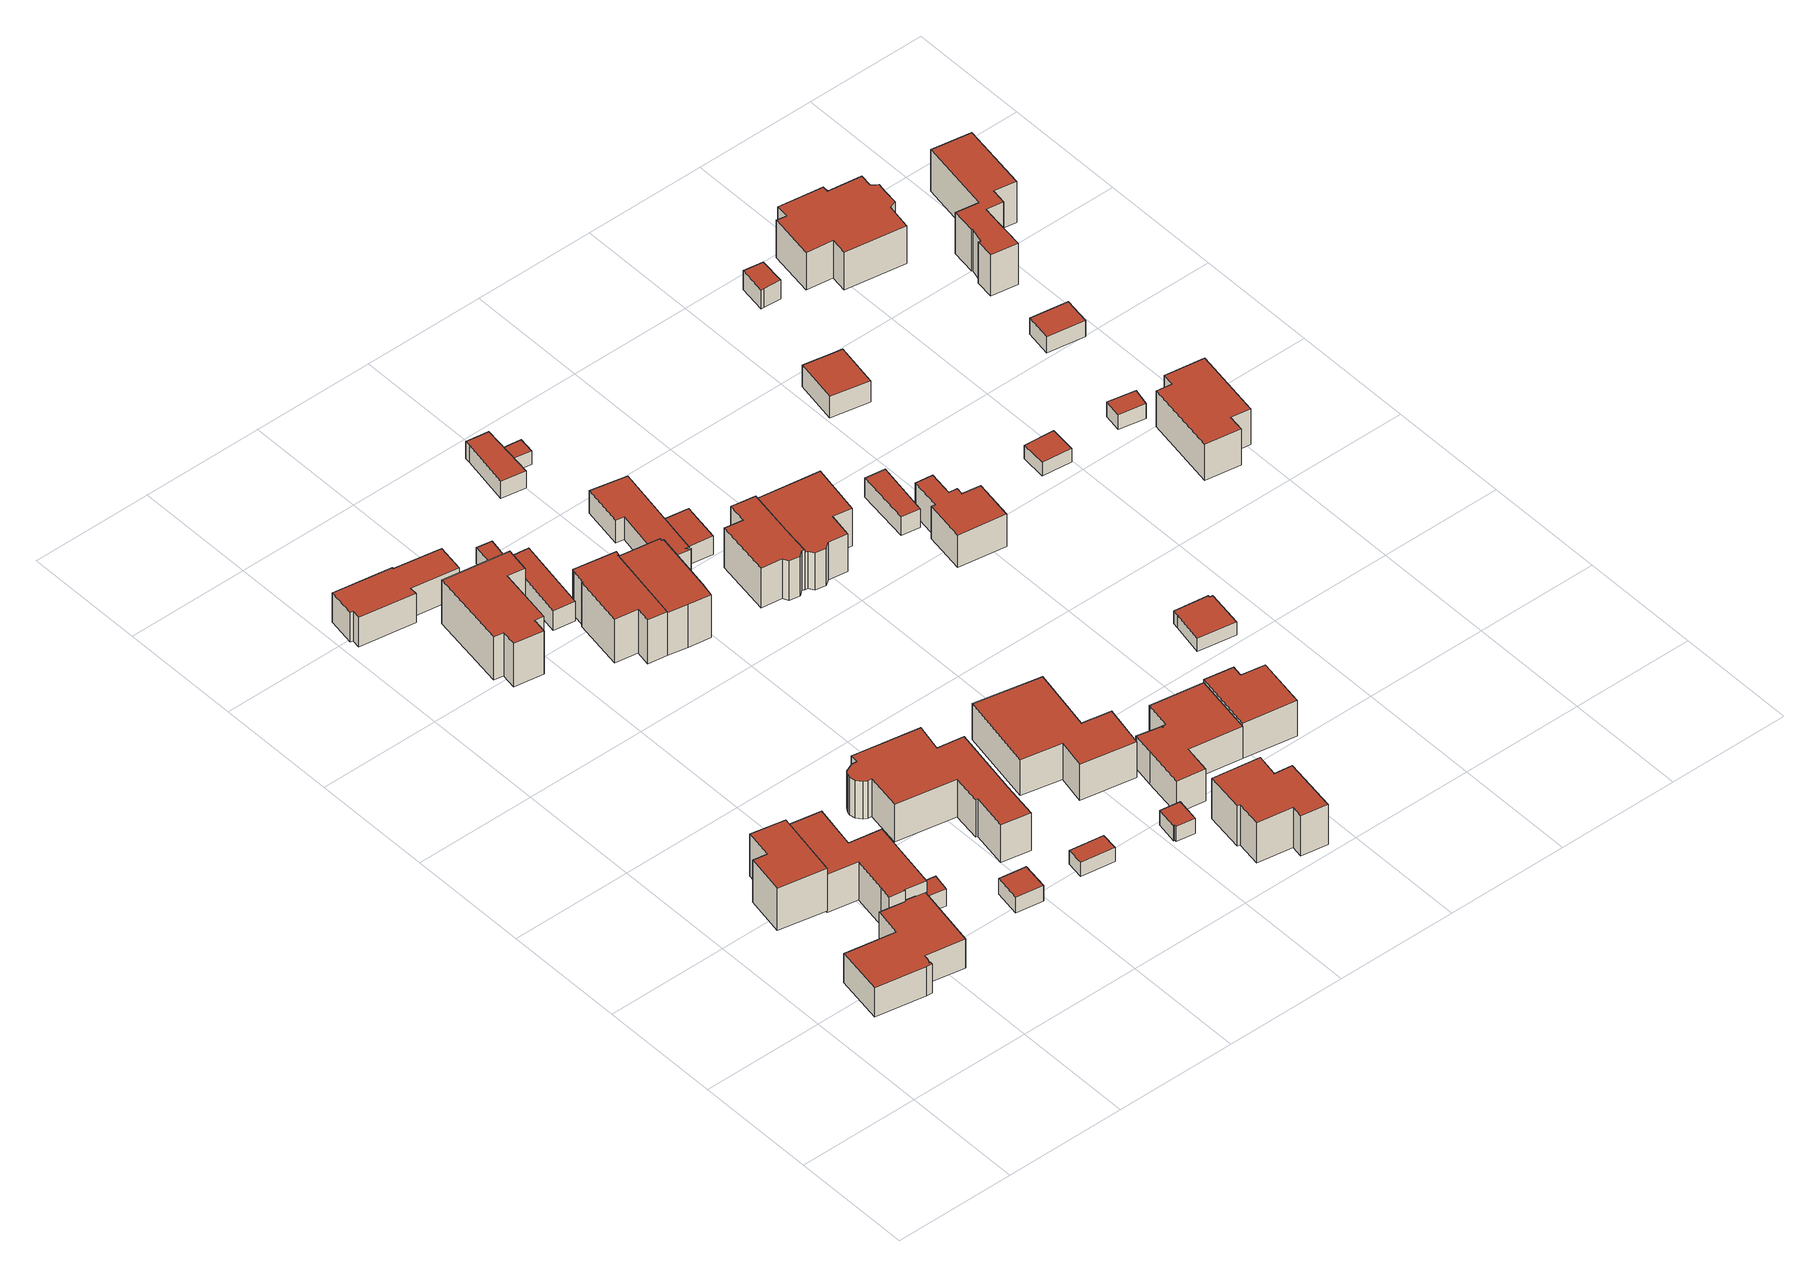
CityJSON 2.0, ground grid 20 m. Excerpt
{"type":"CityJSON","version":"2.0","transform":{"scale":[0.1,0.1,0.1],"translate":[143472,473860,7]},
"CityObjects":{
"building1":{"type":"Building","attributes":{"b3_dak_type":"multiple horizontal","b3_h_dak_50p":12.82,"b3_h_dak_70p":13.51,"b3_h_dak_max":14.32,"b3_h_dak_min":8.77,"b3_h_maaiveld":8.14,"b3_kas_warenhuis":false,"b3_mutatie_ahn3_ahn4":false,"b3_reconstructie_onvolledig":false,"b3_rmse_lod12":1.6,"b3_rmse_lod13":1.6,"b3_rmse_lod22":0.228,"b3_val3dity_lod12":"[]","b3_val3dity_lod13":"[]","b3_val3dity_lod22":"[]","b3_volume_lod12":803.07,"b3_volume_lod13":803.07,"b3_volume_lod22":656.37,"geconstateerd":false,"oorspronkelijkbouwjaar":1969,"status":"Pand in gebruik"},"children":["building1-1"]},
"building1-1":{"type":"BuildingPart","parents":["building1"],"geometry":[{"type":"Solid","lod":"1.2","boundaries":[[[[0,1,2,3,4,5,6,7,8,9,10,11,12,13]],[[14,4,3,15]],[[16,2,1,17]],[[18,11,10,19]],[[20,7,6,21]],[[22,8,7,20]],[[15,3,2,16]],[[23,12,11,18]],[[24,13,12,23]],[[25,9,8,22]],[[19,10,9,25]],[[21,6,5,26]],[[26,5,4,14]],[[27,0,13,24]],[[17,1,0,27]],[[17,27,24,23,18,19,25,22,20,21,26,14,15,16]]]],"semantics":{"surfaces":[{"type":"GroundSurface"},{"type":"WallSurface","on_footprint_edge":true},{"type":"RoofSurface"}],"values":[[0,1,1,1,1,1,1,1,1,1,1,1,1,1,1,2]]}}]},
"building2":{"type":"Building","attributes":{"b3_dak_type":"slanted","b3_h_dak_50p":15.53,"b3_h_dak_70p":16.61,"b3_h_dak_max":18.8,"b3_h_dak_min":12.39,"b3_h_maaiveld":8.66,"b3_kas_warenhuis":false,"b3_mutatie_ahn3_ahn4":false,"b3_reconstructie_onvolledig":false,"b3_rmse_lod12":1.84,"b3_rmse_lod13":1.84,"b3_rmse_lod22":0.173,"b3_val3dity_lod12":"[]","b3_val3dity_lod13":"[]","b3_val3dity_lod22":"[]","b3_volume_lod12":628.28,"b3_volume_lod13":628.28,"b3_volume_lod22":550.49,"geconstateerd":false,"oorspronkelijkbouwjaar":1937,"status":"Pand in gebruik"},"children":["building2-1"]},
"building2-1":{"type":"BuildingPart","parents":["building2"],"geometry":[{"type":"Solid","lod":"1.2","boundaries":[[[[28,29,30,31,32,33]],[[34,33,32,35]],[[35,32,31,36]],[[36,31,30,37]],[[37,30,29,38]],[[39,28,33,34]],[[38,29,28,39]],[[38,39,34,35,36,37]]]],"semantics":{"surfaces":[{"type":"GroundSurface"},{"type":"WallSurface","on_footprint_edge":true},{"type":"RoofSurface"}],"values":[[0,1,1,1,1,1,1,2]]}}]},
"building3":{"type":"Building","attributes":{"b3_dak_type":"slanted","b3_h_dak_50p":13.74,"b3_h_dak_70p":15.42,"b3_h_dak_max":19.21,"b3_h_dak_min":11.41,"b3_h_maaiveld":8.44,"b3_kas_warenhuis":false,"b3_mutatie_ahn3_ahn4":false,"b3_reconstructie_onvolledig":false,"b3_rmse_lod12":2.49,"b3_rmse_lod13":1.43,"b3_rmse_lod22":0.115,"b3_val3dity_lod12":"[]","b3_val3dity_lod13":"[]","b3_val3dity_lod22":"[]","b3_volume_lod12":946.87,"b3_volume_lod13":902.73,"b3_volume_lod22":785.86,"geconstateerd":false,"oorspronkelijkbouwjaar":1937,"status":"Pand in gebruik"},"children":["building3-1"]},
"building3-1":{"type":"BuildingPart","parents":["building3"],"geometry":[{"type":"Solid","lod":"1.2","boundaries":[[[[40,41,42,43,44,45,46,47,48,49,50]],[[51,41,40,52]],[[52,40,50,53]],[[53,50,49,54]],[[54,49,48,55]],[[56,42,41,51]],[[55,48,47,57]],[[57,47,46,58]],[[58,46,45,59]],[[59,45,44,60]],[[60,44,43,61]],[[61,43,42,56]],[[61,56,51,52,53,54,55,57,58,59,60]]]],"semantics":{"surfaces":[{"type":"GroundSurface"},{"type":"WallSurface","on_footprint_edge":true},{"type":"RoofSurface"}],"values":[[0,1,1,1,1,1,1,1,1,1,1,1,2]]}}]},
"building4":{"type":"Building","attributes":{"b3_dak_type":"slanted","b3_h_dak_50p":11.28,"b3_h_dak_70p":11.61,"b3_h_dak_max":12.33,"b3_h_dak_min":10.48,"b3_h_maaiveld":8.38,"b3_kas_warenhuis":false,"b3_mutatie_ahn3_ahn4":false,"b3_reconstructie_onvolledig":false,"b3_rmse_lod12":0.538,"b3_rmse_lod13":0.538,"b3_rmse_lod22":0.188,"b3_val3dity_lod12":"[]","b3_val3dity_lod13":"[]","b3_val3dity_lod22":"[]","b3_volume_lod12":31.81,"b3_volume_lod13":31.81,"b3_volume_lod22":28.37,"geconstateerd":false,"oorspronkelijkbouwjaar":1990,"status":"Pand in gebruik"},"children":["building4-1"]},
"building4-1":{"type":"BuildingPart","parents":["building4"],"geometry":[{"type":"Solid","lod":"1.2","boundaries":[[[[62,63,64,65]],[[66,62,65,67]],[[67,65,64,68]],[[68,64,63,69]],[[69,63,62,66]],[[69,66,67,68]]]],"semantics":{"surfaces":[{"type":"GroundSurface"},{"type":"WallSurface","on_footprint_edge":true},{"type":"RoofSurface"}],"values":[[0,1,1,1,1,2]]}}]},
"building5":{"type":"Building","attributes":{"b3_dak_type":"multiple horizontal","b3_h_dak_50p":10.97,"b3_h_dak_70p":10.99,"b3_h_dak_max":11.17,"b3_h_dak_min":10.78,"b3_h_maaiveld":8.07,"b3_kas_warenhuis":false,"b3_mutatie_ahn3_ahn4":false,"b3_reconstructie_onvolledig":false,"b3_rmse_lod12":0.0473,"b3_rmse_lod13":0.0473,"b3_rmse_lod22":0.0439,"b3_val3dity_lod12":"[]","b3_val3dity_lod13":"[]","b3_val3dity_lod22":"[]","b3_volume_lod12":57.44,"b3_volume_lod13":57.44,"b3_volume_lod22":57.14,"geconstateerd":false,"oorspronkelijkbouwjaar":1971,"status":"Pand in gebruik"},"children":["building5-1"]},
"building5-1":{"type":"BuildingPart","parents":["building5"],"geometry":[{"type":"Solid","lod":"1.2","boundaries":[[[[70,71,72,73]],[[74,72,71,75]],[[76,73,72,74]],[[77,70,73,76]],[[75,71,70,77]],[[75,77,76,74]]]],"semantics":{"surfaces":[{"type":"GroundSurface"},{"type":"WallSurface","on_footprint_edge":true},{"type":"RoofSurface"}],"values":[[0,1,1,1,1,2]]}}]},
"building6":{"type":"Building","attributes":{"b3_dak_type":"slanted","b3_h_dak_50p":13.4,"b3_h_dak_70p":13.96,"b3_h_dak_max":14.74,"b3_h_dak_min":10.37,"b3_h_maaiveld":8.55,"b3_kas_warenhuis":false,"b3_mutatie_ahn3_ahn4":false,"b3_reconstructie_onvolledig":false,"b3_rmse_lod12":1.44,"b3_rmse_lod13":1.44,"b3_rmse_lod22":0.194,"b3_val3dity_lod12":"[]","b3_val3dity_lod13":"[]","b3_val3dity_lod22":"[]","b3_volume_lod12":515.26,"b3_volume_lod13":515.26,"b3_volume_lod22":432.24,"geconstateerd":false,"oorspronkelijkbouwjaar":2014,"status":"Pand in gebruik"},"children":["building6-1"]},
"building6-1":{"type":"BuildingPart","parents":["building6"],"geometry":[{"type":"Solid","lod":"1.2","boundaries":[[[[78,79,80,81,82,83,84,85,86,87]],[[88,85,84,89]],[[89,84,83,90]],[[91,86,85,88]],[[90,83,82,92]],[[92,82,81,93]],[[94,79,78,95]],[[96,80,79,94]],[[93,81,80,96]],[[95,78,87,97]],[[97,87,86,91]],[[97,91,88,89,90,92,93,96,94,95]]]],"semantics":{"surfaces":[{"type":"GroundSurface"},{"type":"WallSurface","on_footprint_edge":true},{"type":"RoofSurface"}],"values":[[0,1,1,1,1,1,1,1,1,1,1,2]]}}]},
"building7":{"type":"Building","attributes":{"b3_dak_type":"slanted","b3_h_dak_50p":15.42,"b3_h_dak_70p":16.75,"b3_h_dak_max":18.65,"b3_h_dak_min":11.46,"b3_h_maaiveld":8.58,"b3_kas_warenhuis":false,"b3_mutatie_ahn3_ahn4":false,"b3_reconstructie_onvolledig":false,"b3_rmse_lod12":2.36,"b3_rmse_lod13":2.09,"b3_rmse_lod22":0.197,"b3_val3dity_lod12":"[]","b3_val3dity_lod13":"[]","b3_val3dity_lod22":"[]","b3_volume_lod12":1085.99,"b3_volume_lod13":1043.24,"b3_volume_lod22":900.09,"geconstateerd":false,"oorspronkelijkbouwjaar":1930,"status":"Pand in gebruik"},"children":["building7-1"]},
"building7-1":{"type":"BuildingPart","parents":["building7"],"geometry":[{"type":"Solid","lod":"1.2","boundaries":[[[[98,99,100,101,102,103,104,105,106,107]],[[108,99,98,109]],[[109,98,107,110]],[[111,105,104,112]],[[113,106,105,111]],[[114,100,99,108]],[[110,107,106,113]],[[115,102,101,116]],[[117,103,102,115]],[[112,104,103,117]],[[116,101,100,114]],[[116,114,108,109,110,113,111,112,117,115]]]],"semantics":{"surfaces":[{"type":"GroundSurface"},{"type":"WallSurface","on_footprint_edge":true},{"type":"RoofSurface"}],"values":[[0,1,1,1,1,1,1,1,1,1,1,2]]}}]},
"building8":{"type":"Building","attributes":{"b3_dak_type":"slanted","b3_h_dak_50p":13.98,"b3_h_dak_70p":14.89,"b3_h_dak_max":17.53,"b3_h_dak_min":10.87,"b3_h_maaiveld":7.87,"b3_kas_warenhuis":false,"b3_mutatie_ahn3_ahn4":false,"b3_reconstructie_onvolledig":false,"b3_rmse_lod12":2.2,"b3_rmse_lod13":1.43,"b3_rmse_lod22":0.225,"b3_val3dity_lod12":"[]","b3_val3dity_lod13":"[]","b3_val3dity_lod22":"[]","b3_volume_lod12":1528.8,"b3_volume_lod13":1420.58,"b3_volume_lod22":1273.2,"geconstateerd":false,"oorspronkelijkbouwjaar":1990,"status":"Pand in gebruik"},"children":["building8-1"]},
"building8-1":{"type":"BuildingPart","parents":["building8"],"geometry":[{"type":"Solid","lod":"1.2","boundaries":[[[[118,119,120,121,122,123,124,125,126,127,128,129,130,131,132,133,134,135,136,137,138]],[[139,126,125,140]],[[141,133,132,142]],[[143,134,133,141]],[[144,130,129,145]],[[142,132,131,146]],[[146,131,130,144]],[[147,128,127,148]],[[145,129,128,147]],[[148,127,126,139]],[[149,124,123,150]],[[150,123,122,151]],[[140,125,124,149]],[[151,122,121,152]],[[152,121,120,153]],[[154,119,118,155]],[[155,118,138,156]],[[153,120,119,154]],[[157,136,135,158]],[[159,137,136,157]],[[156,138,137,159]],[[158,135,134,143]],[[158,143,141,142,146,144,145,147,148,139,140,149,150,151,152,153,154,155,156,159,157]]]],"semantics":{"surfaces":[{"type":"GroundSurface"},{"type":"WallSurface","on_footprint_edge":true},{"type":"RoofSurface"}],"values":[[0,1,1,1,1,1,1,1,1,1,1,1,1,1,1,1,1,1,1,1,1,1,2]]}}]},
"building9":{"type":"Building","attributes":{"b3_dak_type":"slanted","b3_h_dak_50p":10.36,"b3_h_dak_70p":10.38,"b3_h_dak_max":10.46,"b3_h_dak_min":9.33,"b3_h_maaiveld":7.81,"b3_kas_warenhuis":false,"b3_mutatie_ahn3_ahn4":false,"b3_reconstructie_onvolledig":false,"b3_rmse_lod12":0.125,"b3_rmse_lod13":0.125,"b3_rmse_lod22":0.119,"b3_val3dity_lod12":"[]","b3_val3dity_lod13":"[]","b3_val3dity_lod22":"[]","b3_volume_lod12":42.01,"b3_volume_lod13":42.01,"b3_volume_lod22":41.82,"geconstateerd":false,"oorspronkelijkbouwjaar":1930,"status":"Pand in gebruik"},"children":["building9-1"]},
"building9-1":{"type":"BuildingPart","parents":["building9"],"geometry":[{"type":"Solid","lod":"1.2","boundaries":[[[[160,161,162,163]],[[164,162,161,165]],[[166,163,162,164]],[[167,160,163,166]],[[165,161,160,167]],[[165,167,166,164]]]],"semantics":{"surfaces":[{"type":"GroundSurface"},{"type":"WallSurface","on_footprint_edge":true},{"type":"RoofSurface"}],"values":[[0,1,1,1,1,2]]}}]},
"building10":{"type":"Building","attributes":{"b3_dak_type":"slanted","b3_h_dak_50p":11.73,"b3_h_dak_70p":12.17,"b3_h_dak_max":12.83,"b3_h_dak_min":10.76,"b3_h_maaiveld":8.43,"b3_kas_warenhuis":false,"b3_mutatie_ahn3_ahn4":false,"b3_reconstructie_onvolledig":false,"b3_rmse_lod12":0.716,"b3_rmse_lod13":0.716,"b3_rmse_lod22":0.0327,"b3_val3dity_lod12":"[]","b3_val3dity_lod13":"[]","b3_val3dity_lod22":"[]","b3_volume_lod12":164.47,"b3_volume_lod13":164.47,"b3_volume_lod22":149.11,"geconstateerd":false,"oorspronkelijkbouwjaar":1927,"status":"Pand in gebruik"},"children":["building10-1"]},
"building10-1":{"type":"BuildingPart","parents":["building10"],"geometry":[{"type":"Solid","lod":"1.2","boundaries":[[[[168,169,170,171,172]],[[173,172,171,174]],[[175,168,172,173]],[[176,170,169,177]],[[174,171,170,176]],[[177,169,168,175]],[[177,175,173,174,176]]]],"semantics":{"surfaces":[{"type":"GroundSurface"},{"type":"WallSurface","on_footprint_edge":true},{"type":"RoofSurface"}],"values":[[0,1,1,1,1,1,2]]}}]},
"building11":{"type":"Building","attributes":{"b3_dak_type":"slanted","b3_h_dak_50p":15.07,"b3_h_dak_70p":16.6,"b3_h_dak_max":19.29,"b3_h_dak_min":8.44,"b3_h_maaiveld":8.45,"b3_kas_warenhuis":false,"b3_mutatie_ahn3_ahn4":false,"b3_reconstructie_onvolledig":false,"b3_rmse_lod12":2.82,"b3_rmse_lod13":1.78,"b3_rmse_lod22":0.588,"b3_val3dity_lod12":"[]","b3_val3dity_lod13":"[]","b3_val3dity_lod22":"[]","b3_volume_lod12":721.2,"b3_volume_lod13":654.02,"b3_volume_lod22":582.09,"geconstateerd":false,"oorspronkelijkbouwjaar":1927,"status":"Pand in gebruik"},"children":["building11-1"]},
"building11-1":{"type":"BuildingPart","parents":["building11"],"geometry":[{"type":"Solid","lod":"1.2","boundaries":[[[[178,179,180,181,182,183,184,185,186,187,188]],[[189,179,178,190]],[[190,178,188,191]],[[192,184,183,193]],[[194,185,184,192]],[[193,183,182,195]],[[191,188,187,196]],[[197,181,180,198]],[[199,186,185,194]],[[195,182,181,197]],[[196,187,186,199]],[[198,180,179,189]],[[198,189,190,191,196,199,194,192,193,195,197]]]],"semantics":{"surfaces":[{"type":"GroundSurface"},{"type":"WallSurface","on_footprint_edge":true},{"type":"RoofSurface"}],"values":[[0,1,1,1,1,1,1,1,1,1,1,1,2]]}}]},
"building12":{"type":"Building","attributes":{"b3_dak_type":"slanted","b3_h_dak_50p":11.26,"b3_h_dak_70p":11.5,"b3_h_dak_max":11.88,"b3_h_dak_min":10.38,"b3_h_maaiveld":8.45,"b3_kas_warenhuis":false,"b3_mutatie_ahn3_ahn4":false,"b3_reconstructie_onvolledig":false,"b3_rmse_lod12":0.43,"b3_rmse_lod13":0.43,"b3_rmse_lod22":0.0313,"b3_val3dity_lod12":"[]","b3_val3dity_lod13":"[]","b3_val3dity_lod22":"[]","b3_volume_lod12":33.33,"b3_volume_lod13":33.33,"b3_volume_lod22":31.26,"geconstateerd":false,"oorspronkelijkbouwjaar":1930,"status":"Pand in gebruik"},"children":["building12-1"]},
"building12-1":{"type":"BuildingPart","parents":["building12"],"geometry":[{"type":"Solid","lod":"1.2","boundaries":[[[[200,201,172,171,202]],[[203,172,201,204]],[[205,171,172,203]],[[206,200,202,207]],[[207,202,171,205]],[[204,201,200,206]],[[204,206,207,205,203]]]],"semantics":{"surfaces":[{"type":"GroundSurface"},{"type":"WallSurface","on_footprint_edge":true},{"type":"RoofSurface"}],"values":[[0,1,1,1,1,1,2]]}}]},
"building13":{"type":"Building","attributes":{"b3_dak_type":"slanted","b3_h_dak_50p":15.19,"b3_h_dak_70p":16.39,"b3_h_dak_max":19.36,"b3_h_dak_min":11.37,"b3_h_maaiveld":8.43,"b3_kas_warenhuis":false,"b3_mutatie_ahn3_ahn4":false,"b3_reconstructie_onvolledig":false,"b3_rmse_lod12":2.55,"b3_rmse_lod13":1.49,"b3_rmse_lod22":0.18,"b3_val3dity_lod12":"[]","b3_val3dity_lod13":"[]","b3_val3dity_lod22":"[]","b3_volume_lod12":738.16,"b3_volume_lod13":679.64,"b3_volume_lod22":610.65,"geconstateerd":false,"oorspronkelijkbouwjaar":1927,"status":"Pand in gebruik"},"children":["building13-1"]},
"building13-1":{"type":"BuildingPart","parents":["building13"],"geometry":[{"type":"Solid","lod":"1.2","boundaries":[[[[208,180,179,209,210,211,212,213]],[[214,213,212,215]],[[216,208,213,214]],[[215,212,211,217]],[[217,211,210,218]],[[218,210,209,219]],[[219,209,179,220]],[[220,179,180,221]],[[221,180,208,216]],[[221,216,214,215,217,218,219,220]]]],"semantics":{"surfaces":[{"type":"GroundSurface"},{"type":"WallSurface","on_footprint_edge":true},{"type":"RoofSurface"}],"values":[[0,1,1,1,1,1,1,1,1,2]]}}]},
"building14":{"type":"Building","attributes":{"b3_dak_type":"slanted","b3_h_dak_50p":10.57,"b3_h_dak_70p":10.73,"b3_h_dak_max":11.01,"b3_h_dak_min":10.08,"b3_h_maaiveld":7.87,"b3_kas_warenhuis":false,"b3_mutatie_ahn3_ahn4":false,"b3_reconstructie_onvolledig":false,"b3_rmse_lod12":0.256,"b3_rmse_lod13":0.256,"b3_rmse_lod22":0.0504,"b3_val3dity_lod12":"[]","b3_val3dity_lod13":"[]","b3_val3dity_lod22":"[]","b3_volume_lod12":36.31,"b3_volume_lod13":36.31,"b3_volume_lod22":34.86,"geconstateerd":false,"oorspronkelijkbouwjaar":1930,"status":"Pand in gebruik"},"children":["building14-1"]},
"building14-1":{"type":"BuildingPart","parents":["building14"],"geometry":[{"type":"Solid","lod":"1.2","boundaries":[[[[222,223,224,225,226,227]],[[228,227,226,229]],[[230,225,224,231]],[[231,224,223,232]],[[233,222,227,228]],[[229,226,225,230]],[[232,223,222,233]],[[232,233,228,229,230,231]]]],"semantics":{"surfaces":[{"type":"GroundSurface"},{"type":"WallSurface","on_footprint_edge":true},{"type":"RoofSurface"}],"values":[[0,1,1,1,1,1,1,2]]}}]},
"building15":{"type":"Building","attributes":{"b3_dak_type":"slanted","b3_h_dak_50p":13.55,"b3_h_dak_70p":14.4,"b3_h_dak_max":16.78,"b3_h_dak_min":10.41,"b3_h_maaiveld":7.68,"b3_kas_warenhuis":false,"b3_mutatie_ahn3_ahn4":false,"b3_reconstructie_onvolledig":false,"b3_rmse_lod12":1.83,"b3_rmse_lod13":1.83,"b3_rmse_lod22":0.0792,"b3_val3dity_lod12":"[]","b3_val3dity_lod13":"[]","b3_val3dity_lod22":"[]","b3_volume_lod12":1319.58,"b3_volume_lod13":1319.58,"b3_volume_lod22":1144.07,"geconstateerd":false,"oorspronkelijkbouwjaar":1987,"status":"Pand in gebruik"},"children":["building15-1"]},
"building15-1":{"type":"BuildingPart","parents":["building15"],"geometry":[{"type":"Solid","lod":"1.2","boundaries":[[[[234,235,236,237,238,239,240,241]],[[242,239,238,243]],[[244,240,239,242]],[[245,241,240,244]],[[243,238,237,246]],[[246,237,236,247]],[[248,235,234,249]],[[247,236,235,248]],[[249,234,241,245]],[[249,245,244,242,243,246,247,248]]]],"semantics":{"surfaces":[{"type":"GroundSurface"},{"type":"WallSurface","on_footprint_edge":true},{"type":"RoofSurface"}],"values":[[0,1,1,1,1,1,1,1,1,2]]}}]},
"building16":{"type":"Building","attributes":{"b3_dak_type":"slanted","b3_h_dak_50p":13.92,"b3_h_dak_70p":15.3,"b3_h_dak_max":17.73,"b3_h_dak_min":10.13,"b3_h_maaiveld":7.83,"b3_kas_warenhuis":false,"b3_mutatie_ahn3_ahn4":false,"b3_reconstructie_onvolledig":false,"b3_rmse_lod12":2.36,"b3_rmse_lod13":1.84,"b3_rmse_lod22":0.214,"b3_val3dity_lod12":"[]","b3_val3dity_lod13":"[]","b3_val3dity_lod22":"[]","b3_volume_lod12":831.05,"b3_volume_lod13":812.16,"b3_volume_lod22":688.32,"geconstateerd":false,"oorspronkelijkbouwjaar":1930,"status":"Pand in gebruik"},"children":["building16-1"]},
"building16-1":{"type":"BuildingPart","parents":["building16"],"geometry":[{"type":"Solid","lod":"1.2","boundaries":[[[[250,251,252,253,254,255,256,257,258,259]],[[260,258,257,261]],[[262,259,258,260]],[[261,257,256,263]],[[263,256,255,264]],[[265,250,259,262]],[[264,255,254,266]],[[266,254,253,267]],[[267,253,252,268]],[[268,252,251,269]],[[269,251,250,265]],[[269,265,262,260,261,263,264,266,267,268]]]],"semantics":{"surfaces":[{"type":"GroundSurface"},{"type":"WallSurface","on_footprint_edge":true},{"type":"RoofSurface"}],"values":[[0,1,1,1,1,1,1,1,1,1,1,2]]}}]},
"building17":{"type":"Building","attributes":{"b3_dak_type":"slanted","b3_h_dak_50p":12.02,"b3_h_dak_70p":12.52,"b3_h_dak_max":13.4,"b3_h_dak_min":11.08,"b3_h_maaiveld":8.25,"b3_kas_warenhuis":false,"b3_mutatie_ahn3_ahn4":false,"b3_reconstructie_onvolledig":false,"b3_rmse_lod12":0.82,"b3_rmse_lod13":0.82,"b3_rmse_lod22":0.0325,"b3_val3dity_lod12":"[]","b3_val3dity_lod13":"[]","b3_val3dity_lod22":"[]","b3_volume_lod12":376.5,"b3_volume_lod13":376.5,"b3_volume_lod22":335.75,"geconstateerd":false,"oorspronkelijkbouwjaar":1927,"status":"Pand in gebruik"},"children":["building17-1"]},
"building17-1":{"type":"BuildingPart","parents":["building17"],"geometry":[{"type":"Solid","lod":"1.2","boundaries":[[[[270,271,272,273,274,275,276,277,278,279]],[[280,277,276,281]],[[282,271,270,283]],[[283,270,279,284]],[[284,279,278,285]],[[286,274,273,287]],[[288,275,274,286]],[[289,272,271,282]],[[281,276,275,288]],[[287,273,272,289]],[[285,278,277,280]],[[285,280,281,288,286,287,289,282,283,284]]]],"semantics":{"surfaces":[{"type":"GroundSurface"},{"type":"WallSurface","on_footprint_edge":true},{"type":"RoofSurface"}],"values":[[0,1,1,1,1,1,1,1,1,1,1,2]]}}]},
"building18":{"type":"Building","attributes":{"b3_dak_type":"slanted","b3_h_dak_50p":10.78,"b3_h_dak_70p":11.35,"b3_h_dak_max":12.95,"b3_h_dak_min":9.99,"b3_h_maaiveld":8.22,"b3_kas_warenhuis":false,"b3_mutatie_ahn3_ahn4":false,"b3_reconstructie_onvolledig":false,"b3_rmse_lod12":0.668,"b3_rmse_lod13":0.668,"b3_rmse_lod22":0.0453,"b3_val3dity_lod12":"[]","b3_val3dity_lod13":"[]","b3_val3dity_lod22":"[]","b3_volume_lod12":114.56,"b3_volume_lod13":114.56,"b3_volume_lod22":106.24,"geconstateerd":false,"oorspronkelijkbouwjaar":1930,"status":"Pand ten onrechte opgevoerd"},"children":["building18-1"]},
"building18-1":{"type":"BuildingPart","parents":["building18"],"geometry":[{"type":"Solid","lod":"1.2","boundaries":[[[[290,291,292,293,294]],[[295,291,290,296]],[[297,292,291,295]],[[298,293,292,297]],[[296,290,294,299]],[[299,294,293,298]],[[299,298,297,295,296]]]],"semantics":{"surfaces":[{"type":"GroundSurface"},{"type":"WallSurface","on_footprint_edge":true},{"type":"RoofSurface"}],"values":[[0,1,1,1,1,1,2]]}}]},
"building19":{"type":"Building","attributes":{"b3_dak_type":"slanted","b3_h_dak_50p":11.48,"b3_h_dak_70p":11.86,"b3_h_dak_max":12.46,"b3_h_dak_min":10.59,"b3_h_maaiveld":8.35,"b3_kas_warenhuis":false,"b3_mutatie_ahn3_ahn4":false,"b3_reconstructie_onvolledig":false,"b3_rmse_lod12":0.659,"b3_rmse_lod13":0.659,"b3_rmse_lod22":0.0253,"b3_val3dity_lod12":"[]","b3_val3dity_lod13":"[]","b3_val3dity_lod22":"[]","b3_volume_lod12":92.43,"b3_volume_lod13":92.43,"b3_volume_lod22":83.38,"geconstateerd":false,"oorspronkelijkbouwjaar":1920,"status":"Pand in gebruik"},"children":["building19-1"]},
"building19-1":{"type":"BuildingPart","parents":["building19"],"geometry":[{"type":"Solid","lod":"1.2","boundaries":[[[[300,301,302,303]],[[304,302,301,305]],[[306,303,302,304]],[[307,300,303,306]],[[305,301,300,307]],[[305,307,306,304]]]],"semantics":{"surfaces":[{"type":"GroundSurface"},{"type":"WallSurface","on_footprint_edge":true},{"type":"RoofSurface"}],"values":[[0,1,1,1,1,2]]}}]},
"building20":{"type":"Building","attributes":{"b3_dak_type":"slanted","b3_h_dak_50p":13.08,"b3_h_dak_70p":13.63,"b3_h_dak_max":15.22,"b3_h_dak_min":10.15,"b3_h_maaiveld":7.57,"b3_kas_warenhuis":false,"b3_mutatie_ahn3_ahn4":false,"b3_reconstructie_onvolledig":false,"b3_rmse_lod12":1.42,"b3_rmse_lod13":1.42,"b3_rmse_lod22":0.131,"b3_val3dity_lod12":"[]","b3_val3dity_lod13":"[]","b3_val3dity_lod22":"[303]","b3_volume_lod12":843.18,"b3_volume_lod13":843.18,"b3_volume_lod22":748.14,"geconstateerd":false,"oorspronkelijkbouwjaar":1914,"status":"Pand in gebruik"},"children":["building20-1"]},
"building20-1":{"type":"BuildingPart","parents":["building20"],"geometry":[{"type":"Solid","lod":"1.2","boundaries":[[[[308,309,310,311,312,313,314,315,316,317,318,319]],[[320,313,312,321]],[[321,312,311,322]],[[322,311,310,323]],[[324,314,313,320]],[[325,316,315,326]],[[326,315,314,324]],[[327,319,318,328]],[[328,318,317,329]],[[329,317,316,325]],[[330,308,319,327]],[[323,310,309,331]],[[331,309,308,330]],[[331,330,327,328,329,325,326,324,320,321,322,323]]]],"semantics":{"surfaces":[{"type":"GroundSurface"},{"type":"WallSurface","on_footprint_edge":true},{"type":"RoofSurface"}],"values":[[0,1,1,1,1,1,1,1,1,1,1,1,1,2]]}}]},
"building21":{"type":"Building","attributes":{"b3_dak_type":"slanted","b3_h_dak_50p":14.87,"b3_h_dak_70p":15.73,"b3_h_dak_max":17.64,"b3_h_dak_min":10.93,"b3_h_maaiveld":8.31,"b3_kas_warenhuis":false,"b3_mutatie_ahn3_ahn4":false,"b3_reconstructie_onvolledig":false,"b3_rmse_lod12":2.04,"b3_rmse_lod13":1.24,"b3_rmse_lod22":0.242,"b3_val3dity_lod12":"[]","b3_val3dity_lod13":"[]","b3_val3dity_lod22":"[]","b3_volume_lod12":598.02,"b3_volume_lod13":563.91,"b3_volume_lod22":508.76,"geconstateerd":false,"oorspronkelijkbouwjaar":1920,"status":"Pand in gebruik"},"children":["building21-1"]},
"building21-1":{"type":"BuildingPart","parents":["building21"],"geometry":[{"type":"Solid","lod":"1.2","boundaries":[[[[332,333,334,335,336,337,338,339,340,341,342]],[[343,341,340,344]],[[345,342,341,343]],[[344,340,339,346]],[[347,332,342,345]],[[346,339,338,348]],[[348,338,337,349]],[[350,335,334,351]],[[352,336,335,350]],[[349,337,336,352]],[[351,334,333,353]],[[353,333,332,347]],[[353,347,345,343,344,346,348,349,352,350,351]]]],"semantics":{"surfaces":[{"type":"GroundSurface"},{"type":"WallSurface","on_footprint_edge":true},{"type":"RoofSurface"}],"values":[[0,1,1,1,1,1,1,1,1,1,1,1,2]]}}]},
"building22":{"type":"Building","attributes":{"b3_dak_type":"slanted","b3_h_dak_50p":10.65,"b3_h_dak_70p":10.81,"b3_h_dak_max":11.01,"b3_h_dak_min":10.11,"b3_h_maaiveld":8.25,"b3_kas_warenhuis":false,"b3_mutatie_ahn3_ahn4":false,"b3_reconstructie_onvolledig":false,"b3_rmse_lod12":0.269,"b3_rmse_lod13":0.269,"b3_rmse_lod22":0.0542,"b3_val3dity_lod12":"[]","b3_val3dity_lod13":"[]","b3_val3dity_lod22":"[]","b3_volume_lod12":20.82,"b3_volume_lod13":20.82,"b3_volume_lod22":19.49,"geconstateerd":false,"oorspronkelijkbouwjaar":1930,"status":"Pand in gebruik"},"children":["building22-1"]},
"building22-1":{"type":"BuildingPart","parents":["building22"],"geometry":[{"type":"Solid","lod":"1.2","boundaries":[[[[354,355,356,357]],[[358,355,354,359]],[[360,356,355,358]],[[359,354,357,361]],[[361,357,356,360]],[[361,360,358,359]]]],"semantics":{"surfaces":[{"type":"GroundSurface"},{"type":"WallSurface","on_footprint_edge":true},{"type":"RoofSurface"}],"values":[[0,1,1,1,1,2]]}}]},
"building23":{"type":"Building","attributes":{"b3_dak_type":"slanted","b3_h_dak_50p":14.28,"b3_h_dak_70p":15.23,"b3_h_dak_max":17.45,"b3_h_dak_min":10.89,"b3_h_maaiveld":8.2,"b3_kas_warenhuis":false,"b3_mutatie_ahn3_ahn4":false,"b3_reconstructie_onvolledig":false,"b3_rmse_lod12":2.23,"b3_rmse_lod13":1.29,"b3_rmse_lod22":0.314,"b3_val3dity_lod12":"[]","b3_val3dity_lod13":"[]","b3_val3dity_lod22":"[]","b3_volume_lod12":840.13,"b3_volume_lod13":777.92,"b3_volume_lod22":704.22,"geconstateerd":false,"oorspronkelijkbouwjaar":1920,"status":"Pand in gebruik"},"children":["building23-1"]},
"building23-1":{"type":"BuildingPart","parents":["building23"],"geometry":[{"type":"Solid","lod":"1.2","boundaries":[[[[362,363,364,365,366,367,368,369,370,371,372]],[[373,371,370,374]],[[374,370,369,375]],[[376,372,371,373]],[[375,369,368,377]],[[378,363,362,379]],[[377,368,367,380]],[[380,367,366,381]],[[381,366,365,382]],[[383,364,363,378]],[[382,365,364,383]],[[379,362,372,376]],[[379,376,373,374,375,377,380,381,382,383,378]]]],"semantics":{"surfaces":[{"type":"GroundSurface"},{"type":"WallSurface","on_footprint_edge":true},{"type":"RoofSurface"}],"values":[[0,1,1,1,1,1,1,1,1,1,1,1,2]]}}]},
"building24":{"type":"Building","attributes":{"b3_dak_type":"slanted","b3_h_dak_50p":13.61,"b3_h_dak_70p":14.15,"b3_h_dak_max":16.03,"b3_h_dak_min":7.75,"b3_h_maaiveld":7.55,"b3_kas_warenhuis":false,"b3_mutatie_ahn3_ahn4":false,"b3_reconstructie_onvolledig":false,"b3_rmse_lod12":1.53,"b3_rmse_lod13":1.53,"b3_rmse_lod22":0.3,"b3_val3dity_lod12":"[]","b3_val3dity_lod13":"[]","b3_val3dity_lod22":"[]","b3_volume_lod12":546.42,"b3_volume_lod13":546.42,"b3_volume_lod22":488.15,"geconstateerd":false,"oorspronkelijkbouwjaar":1914,"status":"Pand in gebruik"},"children":["building24-1"]},
"building24-1":{"type":"BuildingPart","parents":["building24"],"geometry":[{"type":"Solid","lod":"1.2","boundaries":[[[[313,312,384,385,386,387]],[[388,312,313,389]],[[390,387,386,391]],[[391,386,385,392]],[[392,385,384,393]],[[393,384,312,388]],[[389,313,387,390]],[[389,390,391,392,393,388]]]],"semantics":{"surfaces":[{"type":"GroundSurface"},{"type":"WallSurface","on_footprint_edge":true},{"type":"RoofSurface"}],"values":[[0,1,1,1,1,1,1,2]]}}]},
"building25":{"type":"Building","attributes":{"b3_dak_type":"slanted","b3_h_dak_50p":10.88,"b3_h_dak_70p":11.27,"b3_h_dak_max":11.92,"b3_h_dak_min":9.95,"b3_h_maaiveld":7.76,"b3_kas_warenhuis":false,"b3_mutatie_ahn3_ahn4":false,"b3_reconstructie_onvolledig":false,"b3_rmse_lod12":0.679,"b3_rmse_lod13":0.679,"b3_rmse_lod22":0.0262,"b3_val3dity_lod12":"[]","b3_val3dity_lod13":"[]","b3_val3dity_lod22":"[]","b3_volume_lod12":106.33,"b3_volume_lod13":106.33,"b3_volume_lod22":96.79,"geconstateerd":false,"oorspronkelijkbouwjaar":1916,"status":"Pand in gebruik"},"children":["building25-1"]},
"building25-1":{"type":"BuildingPart","parents":["building25"],"geometry":[{"type":"Solid","lod":"1.2","boundaries":[[[[394,395,396,397]],[[398,395,394,399]],[[399,394,397,400]],[[401,396,395,398]],[[400,397,396,401]],[[400,401,398,399]]]],"semantics":{"surfaces":[{"type":"GroundSurface"},{"type":"WallSurface","on_footprint_edge":true},{"type":"RoofSurface"}],"values":[[0,1,1,1,1,2]]}}]},
"building26":{"type":"Building","attributes":{"b3_dak_type":"slanted","b3_h_dak_50p":13.11,"b3_h_dak_70p":13.66,"b3_h_dak_max":14.95,"b3_h_dak_min":9.57,"b3_h_maaiveld":7.62,"b3_kas_warenhuis":false,"b3_mutatie_ahn3_ahn4":false,"b3_reconstructie_onvolledig":false,"b3_rmse_lod12":1.69,"b3_rmse_lod13":1.69,"b3_rmse_lod22":0.2,"b3_val3dity_lod12":"[]","b3_val3dity_lod13":"[]","b3_val3dity_lod22":"[]","b3_volume_lod12":420.15,"b3_volume_lod13":420.15,"b3_volume_lod22":359.25,"geconstateerd":false,"oorspronkelijkbouwjaar":1916,"status":"Pand in gebruik"},"children":["building26-1"]},
"building26-1":{"type":"BuildingPart","parents":["building26"],"geometry":[{"type":"Solid","lod":"1.2","boundaries":[[[[402,403,404,405,406,407,408,409,410,411]],[[412,410,409,413]],[[414,411,410,412]],[[413,409,408,415]],[[416,403,402,417]],[[415,408,407,418]],[[418,407,406,419]],[[419,406,405,420]],[[420,405,404,421]],[[421,404,403,416]],[[417,402,411,414]],[[417,414,412,413,415,418,419,420,421,416]]]],"semantics":{"surfaces":[{"type":"GroundSurface"},{"type":"WallSurface","on_footprint_edge":true},{"type":"RoofSurface"}],"values":[[0,1,1,1,1,1,1,1,1,1,1,2]]}}]},
"building27":{"type":"Building","attributes":{"b3_dak_type":"multiple horizontal","b3_h_dak_50p":9.76,"b3_h_dak_70p":9.86,"b3_h_dak_max":10.14,"b3_h_dak_min":9.32,"b3_h_maaiveld":7.41,"b3_kas_warenhuis":false,"b3_mutatie_ahn3_ahn4":false,"b3_reconstructie_onvolledig":false,"b3_rmse_lod12":0.186,"b3_rmse_lod13":0.186,"b3_rmse_lod22":0.0312,"b3_val3dity_lod12":"[]","b3_val3dity_lod13":"[]","b3_val3dity_lod22":"[]","b3_volume_lod12":97.2,"b3_volume_lod13":97.2,"b3_volume_lod22":93.15,"geconstateerd":false,"oorspronkelijkbouwjaar":1914,"status":"Pand in gebruik"},"children":["building27-1"]},
"building27-1":{"type":"BuildingPart","parents":["building27"],"geometry":[{"type":"Solid","lod":"1.2","boundaries":[[[[422,423,424,425,426,427,428]],[[429,426,425,430]],[[431,424,423,432]],[[430,425,424,431]],[[433,428,427,434]],[[435,422,428,433]],[[434,427,426,429]],[[432,423,422,435]],[[432,435,433,434,429,430,431]]]],"semantics":{"surfaces":[{"type":"GroundSurface"},{"type":"WallSurface","on_footprint_edge":true},{"type":"RoofSurface"}],"values":[[0,1,1,1,1,1,1,1,2]]}}]},
"building28":{"type":"Building","attributes":{"b3_dak_type":"multiple horizontal","b3_h_dak_50p":11.44,"b3_h_dak_70p":11.45,"b3_h_dak_max":11.76,"b3_h_dak_min":11.34,"b3_h_maaiveld":7.51,"b3_kas_warenhuis":false,"b3_mutatie_ahn3_ahn4":false,"b3_reconstructie_onvolledig":false,"b3_rmse_lod12":0.0422,"b3_rmse_lod13":0.0422,"b3_rmse_lod22":0.0411,"b3_val3dity_lod12":"[]","b3_val3dity_lod13":"[]","b3_val3dity_lod22":"[]","b3_volume_lod12":187.23,"b3_volume_lod13":187.23,"b3_volume_lod22":186.94,"geconstateerd":false,"oorspronkelijkbouwjaar":1930,"status":"Pand in gebruik"},"children":["building28-1"]},
"building28-1":{"type":"BuildingPart","parents":["building28"],"geometry":[{"type":"Solid","lod":"1.2","boundaries":[[[[436,437,438,439]],[[440,437,436,441]],[[441,436,439,442]],[[443,438,437,440]],[[442,439,438,443]],[[442,443,440,441]]]],"semantics":{"surfaces":[{"type":"GroundSurface"},{"type":"WallSurface","on_footprint_edge":true},{"type":"RoofSurface"}],"values":[[0,1,1,1,1,2]]}}]},
"building29":{"type":"Building","attributes":{"b3_dak_type":"multiple horizontal","b3_h_dak_50p":9.77,"b3_h_dak_70p":9.85,"b3_h_dak_max":10.22,"b3_h_dak_min":9.37,"b3_h_maaiveld":7.31,"b3_kas_warenhuis":false,"b3_mutatie_ahn3_ahn4":false,"b3_reconstructie_onvolledig":false,"b3_rmse_lod12":0.211,"b3_rmse_lod13":0.211,"b3_rmse_lod22":0.0578,"b3_val3dity_lod12":"[]","b3_val3dity_lod13":"[]","b3_val3dity_lod22":"[]","b3_volume_lod12":53.77,"b3_volume_lod13":53.77,"b3_volume_lod22":49.6,"geconstateerd":false,"oorspronkelijkbouwjaar":1910,"status":"Pand in gebruik"},"children":["building29-1"]},
"building29-1":{"type":"BuildingPart","parents":["building29"],"geometry":[{"type":"Solid","lod":"1.2","boundaries":[[[[444,445,446,447]],[[448,444,447,449]],[[449,447,446,450]],[[450,446,445,451]],[[451,445,444,448]],[[451,448,449,450]]]],"semantics":{"surfaces":[{"type":"GroundSurface"},{"type":"WallSurface","on_footprint_edge":true},{"type":"RoofSurface"}],"values":[[0,1,1,1,1,2]]}}]},
"building30":{"type":"Building","attributes":{"b3_dak_type":"slanted","b3_h_dak_50p":10.85,"b3_h_dak_70p":11.19,"b3_h_dak_max":11.77,"b3_h_dak_min":9.96,"b3_h_maaiveld":7.74,"b3_kas_warenhuis":false,"b3_mutatie_ahn3_ahn4":false,"b3_reconstructie_onvolledig":false,"b3_rmse_lod12":0.604,"b3_rmse_lod13":0.604,"b3_rmse_lod22":0.0225,"b3_val3dity_lod12":"[]","b3_val3dity_lod13":"[]","b3_val3dity_lod22":"[]","b3_volume_lod12":49.99,"b3_volume_lod13":49.99,"b3_volume_lod22":44.42,"geconstateerd":false,"oorspronkelijkbouwjaar":1930,"status":"Pand in gebruik"},"children":["building30-1"]},
"building30-1":{"type":"BuildingPart","parents":["building30"],"geometry":[{"type":"Solid","lod":"1.2","boundaries":[[[[452,453,454,455,456]],[[457,452,456,458]],[[458,456,455,459]],[[459,455,454,460]],[[460,454,453,461]],[[461,453,452,457]],[[461,457,458,459,460]]]],"semantics":{"surfaces":[{"type":"GroundSurface"},{"type":"WallSurface","on_footprint_edge":true},{"type":"RoofSurface"}],"values":[[0,1,1,1,1,1,2]]}}]},
"building31":{"type":"Building","attributes":{"b3_dak_type":"slanted","b3_h_dak_50p":9.86,"b3_h_dak_70p":10.05,"b3_h_dak_max":10.59,"b3_h_dak_min":9.37,"b3_h_maaiveld":7.18,"b3_kas_warenhuis":false,"b3_mutatie_ahn3_ahn4":false,"b3_reconstructie_onvolledig":false,"b3_rmse_lod12":0.327,"b3_rmse_lod13":0.327,"b3_rmse_lod22":0.105,"b3_val3dity_lod12":"[]","b3_val3dity_lod13":"[]","b3_val3dity_lod22":"[]","b3_volume_lod12":38.28,"b3_volume_lod13":38.28,"b3_volume_lod22":36.15,"geconstateerd":false,"oorspronkelijkbouwjaar":1910,"status":"Pand ten onrechte opgevoerd"},"children":["building31-1"]},
"building31-1":{"type":"BuildingPart","parents":["building31"],"geometry":[{"type":"Solid","lod":"1.2","boundaries":[[[[462,463,464,465]],[[466,463,462,467]],[[468,464,463,466]],[[467,462,465,469]],[[469,465,464,468]],[[469,468,466,467]]]],"semantics":{"surfaces":[{"type":"GroundSurface"},{"type":"WallSurface","on_footprint_edge":true},{"type":"RoofSurface"}],"values":[[0,1,1,1,1,2]]}}]},
"building32":{"type":"Building","attributes":{"b3_dak_type":"slanted","b3_h_dak_50p":13.09,"b3_h_dak_70p":13.86,"b3_h_dak_max":15.74,"b3_h_dak_min":9.29,"b3_h_maaiveld":7.17,"b3_kas_warenhuis":false,"b3_mutatie_ahn3_ahn4":false,"b3_reconstructie_onvolledig":false,"b3_rmse_lod12":2.09,"b3_rmse_lod13":2.09,"b3_rmse_lod22":0.15,"b3_val3dity_lod12":"[]","b3_val3dity_lod13":"[]","b3_val3dity_lod22":"[]","b3_volume_lod12":805.14,"b3_volume_lod13":805.14,"b3_volume_lod22":655.93,"geconstateerd":false,"oorspronkelijkbouwjaar":1910,"status":"Pand in gebruik"},"children":["building32-1"]},
"building32-1":{"type":"BuildingPart","parents":["building32"],"geometry":[{"type":"Solid","lod":"1.2","boundaries":[[[[470,471,472,473,474,475,476,477]],[[478,477,476,479]],[[480,475,474,481]],[[479,476,475,480]],[[482,471,470,483]],[[484,472,471,482]],[[481,474,473,485]],[[485,473,472,484]],[[483,470,477,478]],[[483,478,479,480,481,485,484,482]]]],"semantics":{"surfaces":[{"type":"GroundSurface"},{"type":"WallSurface","on_footprint_edge":true},{"type":"RoofSurface"}],"values":[[0,1,1,1,1,1,1,1,1,2]]}}]},
"building33":{"type":"Building","attributes":{"b3_dak_type":"slanted","b3_h_dak_50p":13.16,"b3_h_dak_70p":14.45,"b3_h_dak_max":16.68,"b3_h_dak_min":7.8,"b3_h_maaiveld":7.47,"b3_kas_warenhuis":false,"b3_mutatie_ahn3_ahn4":false,"b3_reconstructie_onvolledig":false,"b3_rmse_lod12":2.34,"b3_rmse_lod13":2.34,"b3_rmse_lod22":0.366,"b3_val3dity_lod12":"[]","b3_val3dity_lod13":"[]","b3_val3dity_lod22":"[]","b3_volume_lod12":1177.63,"b3_volume_lod13":1177.63,"b3_volume_lod22":943.68,"geconstateerd":false,"oorspronkelijkbouwjaar":1920,"status":"Pand in gebruik"},"children":["building33-1"]},
"building33-1":{"type":"BuildingPart","parents":["building33"],"geometry":[{"type":"Solid","lod":"1.2","boundaries":[[[[486,487,488,489,490,491,492,493,494,495,496,497,498,499,500,501]],[[502,499,498,503]],[[504,500,499,502]],[[505,501,500,504]],[[503,498,497,506]],[[506,497,496,507]],[[507,496,495,508]],[[508,495,494,509]],[[509,494,493,510]],[[510,493,492,511]],[[511,492,491,512]],[[512,491,490,513]],[[513,490,489,514]],[[514,489,488,515]],[[516,487,486,517]],[[515,488,487,516]],[[517,486,501,505]],[[517,505,504,502,503,506,507,508,509,510,511,512,513,514,515,516]]]],"semantics":{"surfaces":[{"type":"GroundSurface"},{"type":"WallSurface","on_footprint_edge":true},{"type":"RoofSurface"}],"values":[[0,1,1,1,1,1,1,1,1,1,1,1,1,1,1,1,1,2]]}}]},
"building34":{"type":"Building","attributes":{"b3_dak_type":"multiple horizontal","b3_h_dak_50p":10.23,"b3_h_dak_70p":10.24,"b3_h_dak_max":10.31,"b3_h_dak_min":9.93,"b3_h_maaiveld":7.2,"b3_kas_warenhuis":false,"b3_mutatie_ahn3_ahn4":false,"b3_reconstructie_onvolledig":false,"b3_rmse_lod12":0.03,"b3_rmse_lod13":0.03,"b3_rmse_lod22":0.0287,"b3_val3dity_lod12":"[]","b3_val3dity_lod13":"[]","b3_val3dity_lod22":"[]","b3_volume_lod12":84.15,"b3_volume_lod13":84.15,"b3_volume_lod22":83.9,"geconstateerd":false,"oorspronkelijkbouwjaar":1993,"status":"Pand in gebruik"},"children":["building34-1"]},
"building34-1":{"type":"BuildingPart","parents":["building34"],"geometry":[{"type":"Solid","lod":"1.2","boundaries":[[[[518,519,520,521]],[[522,520,519,523]],[[524,521,520,522]],[[525,518,521,524]],[[523,519,518,525]],[[523,525,524,522]]]],"semantics":{"surfaces":[{"type":"GroundSurface"},{"type":"WallSurface","on_footprint_edge":true},{"type":"RoofSurface"}],"values":[[0,1,1,1,1,2]]}}]},
"building35":{"type":"Building","attributes":{"b3_dak_type":"slanted","b3_h_dak_50p":13.57,"b3_h_dak_70p":14.95,"b3_h_dak_max":18.11,"b3_h_dak_min":9.94,"b3_h_maaiveld":7.24,"b3_kas_warenhuis":false,"b3_mutatie_ahn3_ahn4":false,"b3_reconstructie_onvolledig":false,"b3_rmse_lod12":2.72,"b3_rmse_lod13":1.76,"b3_rmse_lod22":0.0885,"b3_val3dity_lod12":"[]","b3_val3dity_lod13":"[]","b3_val3dity_lod22":"[]","b3_volume_lod12":955.42,"b3_volume_lod13":874.96,"b3_volume_lod22":776.21,"geconstateerd":false,"oorspronkelijkbouwjaar":1940,"status":"Pand in gebruik"},"children":["building35-1"]},
"building35-1":{"type":"BuildingPart","parents":["building35"],"geometry":[{"type":"Solid","lod":"1.2","boundaries":[[[[526,527,528,529,530,531,532,533,534,535,536,537,538,539,540]],[[541,537,536,542]],[[543,538,537,541]],[[544,539,538,543]],[[545,534,533,546]],[[547,530,529,548]],[[548,529,528,549]],[[550,532,531,551]],[[542,536,535,552]],[[553,540,539,544]],[[552,535,534,545]],[[546,533,532,550]],[[551,531,530,547]],[[554,526,540,553]],[[549,528,527,555]],[[555,527,526,554]],[[555,554,553,544,543,541,542,552,545,546,550,551,547,548,549]]]],"semantics":{"surfaces":[{"type":"GroundSurface"},{"type":"WallSurface","on_footprint_edge":true},{"type":"RoofSurface"}],"values":[[0,1,1,1,1,1,1,1,1,1,1,1,1,1,1,1,2]]}}]}
},
"vertices":[
[152,143,11],[154,143,11],[153,138,11],[143,139,11],[62,153,11],[75,233,11],[158,219,11],[166,264,11],[207,257,11],[207,259,11],[240,253,11],[220,146,11],[156,157,11],[155,150,11],[62,153,65],[143,139,65],[153,138,65],[154,143,65],[220,146,65],[240,253,65],[166,264,65],[158,219,65],[207,257,65],[156,157,65],[155,150,65],[207,259,65],[75,233,65],[152,143,65],
[148,351,17],[70,366,17],[82,431,17],[105,427,17],[113,473,17],[169,462,17],[169,462,96],[113,473,96],[105,427,96],[82,431,96],[70,366,96],[148,351,96],
[182,261,14],[186,283,14],[197,342,14],[148,351,14],[169,462,14],[225,452,14],[211,380,14],[264,371,14],[242,252,14],[207,259,14],[207,257,14],[186,283,85],[182,261,85],[207,257,85],[207,259,85],[242,252,85],[197,342,85],[264,371,85],[211,380,85],[225,452,85],[169,462,85],[148,351,85],
[279,254,14],[246,260,14],[251,289,14],[285,283,14],[279,254,46],[285,283,46],[251,289,46],[246,260,46],
[351,228,11],[395,221,11],[388,177,11],[344,184,11],[388,177,40],[395,221,40],[344,184,40],[351,228,40],
[13,1185,15],[9,1186,15],[16,1232,15],[111,1216,15],[111,1214,15],[187,1201,15],[180,1156,15],[103,1168,15],[102,1156,15],[11,1171,15],[103,1168,70],[180,1156,70],[187,1201,70],[102,1156,70],[111,1214,70],[111,1216,70],[9,1186,70],[13,1185,70],[16,1232,70],[11,1171,70],
[106,999,16],[127,1131,16],[235,1114,16],[228,1074,16],[200,1079,16],[185,985,16],[170,987,16],[166,963,16],[118,971,16],[122,996,16],[127,1131,97],[106,999,97],[122,996,97],[166,963,97],[170,987,97],[118,971,97],[235,1114,97],[200,1079,97],[228,1074,97],[185,985,97],
[304,489,9],[308,495,9],[315,498,9],[322,501,9],[330,500,9],[332,514,9],[441,494,9],[431,449,9],[474,442,9],[453,327,9],[443,266,9],[396,275,9],[406,335,9],[403,336,9],[411,383,9],[313,401,9],[323,460,9],[316,461,9],[311,464,9],[304,473,9],[302,482,9],[474,442,79],[431,449,79],[313,401,79],[411,383,79],[323,460,79],[406,335,79],[396,275,79],[403,336,79],[443,266,79],[453,327,79],[441,494,79],[332,514,79],[330,500,79],[322,501,79],[315,498,79],[308,495,79],[304,489,79],[302,482,79],[311,464,79],[316,461,79],[304,473,79],
[465,212,8],[520,204,8],[516,175,8],[461,183,8],[516,175,34],[520,204,34],[461,183,34],[465,212,34],
[291,1139,14],[269,1017,14],[234,1022,14],[256,1144,14],[258,1143,14],[258,1143,51],[256,1144,51],[291,1139,51],[234,1022,51],[269,1017,51],
[344,1012,14],[342,1012,14],[319,882,14],[288,887,14],[292,912,14],[255,918,14],[269,1003,14],[271,1003,14],[275,1026,14],[277,1031,14],[345,1019,14],[342,1012,96],[344,1012,96],[345,1019,96],[269,1003,96],[255,918,96],[271,1003,96],[292,912,96],[277,1031,96],[288,887,96],[319,882,96],[275,1026,96],
[242,1192,14],[267,1188,14],[235,1147,14],[258,1143,44],[267,1188,44],[256,1144,44],[242,1192,44],[235,1147,44],
[351,876,14],[409,1001,14],[408,997,14],[411,996,14],[393,894,14],[388,870,14],[388,870,94],[393,894,94],[351,876,94],[411,996,94],[408,997,94],[409,1001,94],[342,1012,94],[319,882,94],
[605,150,9],[605,154,9],[603,153,9],[609,189,9],[641,184,9],[635,145,9],[635,145,37],[641,184,37],[609,189,37],[603,153,37],[605,154,37],[605,150,37],
[529,488,7],[637,466,7],[616,361,7],[663,352,7],[649,283,7],[560,300,7],[570,347,7],[505,360,7],[560,300,74],[649,283,74],[570,347,74],[505,360,74],[663,352,74],[616,361,74],[637,466,74],[529,488,74],
[772,101,8],[758,10,8],[715,17,8],[718,37,8],[660,46,8],[667,88,8],[662,89,8],[672,154,8],[750,142,8],[743,105,8],[750,142,83],[672,154,83],[743,105,83],[662,89,83],[667,88,83],[772,101,83],[660,46,83],[718,37,83],[715,17,83],[758,10,83],
[454,988,13],[411,996,13],[408,997,13],[427,1097,13],[414,1099,13],[426,1168,13],[485,1156,13],[455,993,13],[449,995,13],[455,989,13],[455,993,55],[485,1156,55],[411,996,55],[454,988,55],[455,989,55],[449,995,55],[414,1099,55],[427,1097,55],[426,1168,55],[408,997,55],
[407,1356,12],[394,1263,12],[354,1270,12],[369,1352,12],[370,1362,12],[394,1263,44],[407,1356,44],[354,1270,44],[369,1352,44],[370,1362,44],
[459,1000,14],[470,1064,14],[510,1058,14],[499,994,14],[510,1058,48],[470,1064,48],[499,994,48],[459,1000,48],
[701,288,6],[701,291,6],[707,290,6],[715,333,6],[801,319,6],[784,218,6],[698,232,6],[690,187,6],[644,194,6],[655,263,6],[661,299,6],[700,291,6],[784,218,66],[801,319,66],[715,333,66],[707,290,66],[698,232,66],[644,194,66],[690,187,66],[700,291,66],[661,299,66],[655,263,66],[701,288,66],[701,291,66],
[479,871,13],[494,965,13],[524,960,13],[529,992,13],[568,985,13],[555,906,13],[548,860,13],[544,861,13],[535,854,13],[518,857,13],[513,866,13],[518,857,87],[535,854,87],[513,866,87],[544,861,87],[479,871,87],[548,860,87],[555,906,87],[529,992,87],[524,960,87],[568,985,87],[494,965,87],
[399,1299,13],[403,1324,13],[434,1320,13],[430,1293,13],[403,1324,38],[399,1299,38],[434,1320,38],[430,1293,38],
[555,906,12],[568,985,12],[671,969,12],[655,884,12],[624,889,12],[617,849,12],[586,854,12],[576,847,12],[559,850,12],[553,859,12],[548,860,12],[553,859,82],[559,850,82],[576,847,82],[548,860,82],[586,854,82],[568,985,82],[555,906,82],[617,849,82],[624,889,82],[655,884,82],[671,969,82],
[848,311,6],[845,293,6],[884,286,6],[870,203,6],[801,319,72],[784,218,72],[870,203,72],[884,286,72],[845,293,72],[848,311,72],
[752,854,8],[722,859,8],[735,950,8],[768,945,8],[722,859,43],[752,854,43],[768,945,43],[735,950,43],
[818,750,6],[740,762,6],[750,829,6],[757,828,6],[765,879,6],[793,875,6],[787,835,6],[801,833,6],[799,821,6],[829,816,6],[799,821,66],[801,833,66],[829,816,66],[787,835,66],[740,762,66],[818,750,66],[793,875,66],[765,879,66],[757,828,66],[750,829,66],
[951,473,4],[941,412,4],[879,422,4],[889,476,4],[891,485,4],[946,477,4],[946,474,4],[891,485,28],[889,476,28],[879,422,28],[941,412,28],[946,474,28],[946,477,28],[951,473,28],
[867,1090,5],[804,1103,5],[817,1175,5],[880,1163,5],[804,1103,45],[867,1090,45],[880,1163,45],[817,1175,45],
[1003,865,3],[998,821,3],[949,827,3],[953,869,3],[1003,865,28],[953,869,28],[949,827,28],[998,821,28],
[908,1325,7],[879,1327,7],[875,1327,7],[882,1373,7],[914,1368,7],[908,1325,42],[914,1368,42],[882,1373,42],[875,1327,42],[879,1327,42],
[1094,859,2],[1139,850,2],[1132,821,2],[1089,829,2],[1139,850,30],[1094,859,30],[1132,821,30],[1089,829,30],
[1158,796,2],[1161,816,2],[1225,806,2],[1206,688,2],[1174,693,2],[1170,666,2],[1112,675,2],[1132,800,2],[1132,800,69],[1112,675,69],[1170,666,69],[1174,693,69],[1161,816,69],[1158,796,69],[1225,806,69],[1206,688,69],
[947,1317,5],[959,1393,5],[975,1390,5],[978,1412,5],[1051,1401,5],[1050,1391,5],[1105,1383,5],[1102,1362,5],[1112,1355,5],[1109,1339,5],[1106,1314,5],[1094,1310,5],[1093,1304,5],[1086,1267,5],[987,1283,5],[991,1311,5],[1086,1267,75],[1093,1304,75],[987,1283,75],[991,1311,75],[1094,1310,75],[1106,1314,75],[1109,1339,75],[1112,1355,75],[1102,1362,75],[1105,1383,75],[1050,1391,75],[1051,1401,75],[978,1412,75],[975,1390,75],[959,1393,75],[947,1317,75],
[1115,1009,2],[1123,1053,2],[1184,1043,2],[1177,999,2],[1184,1043,32],[1123,1053,32],[1177,999,32],[1115,1009,32],
[1132,1145,2],[1136,1176,2],[1140,1175,2],[1147,1200,2],[1145,1200,2],[1151,1241,2],[1188,1235,2],[1208,1358,2],[1273,1347,2],[1255,1233,2],[1219,1239,2],[1215,1214,2],[1187,1218,2],[1183,1191,2],[1176,1138,2],[1215,1214,79],[1219,1239,79],[1187,1218,79],[1183,1191,79],[1273,1347,79],[1208,1358,79],[1145,1200,79],[1147,1200,79],[1140,1175,79],[1188,1235,79],[1151,1241,79],[1255,1233,79],[1176,1138,79],[1132,1145,79],[1136,1176,79]
]}
